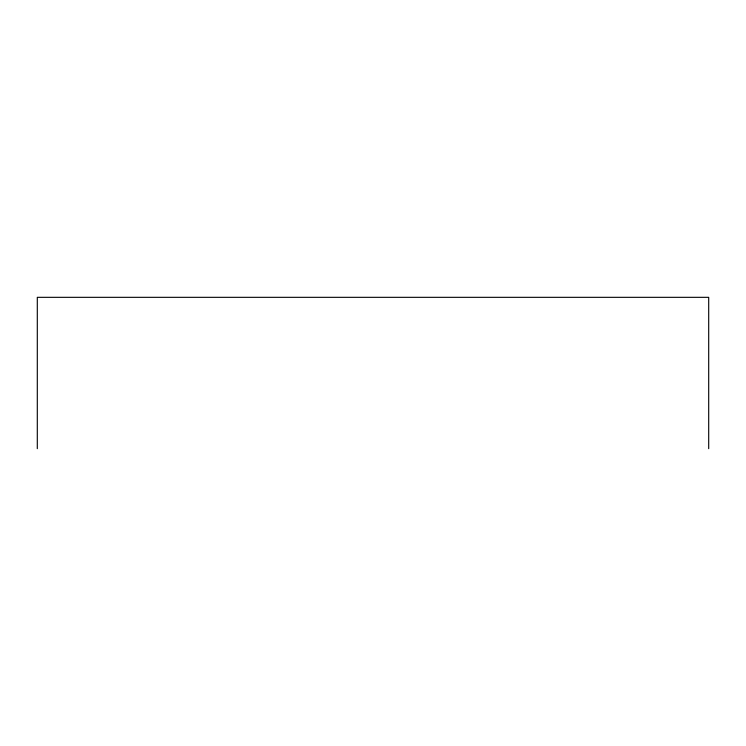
<?xml version="1.0" encoding="UTF-8"?>
<svg xmlns="http://www.w3.org/2000/svg" width="746" height="746" viewBox="0 0 746 746"><rect width="100%" height="100%" fill="white"/><g stroke="black" fill="none" stroke-linecap="round" stroke-linejoin="round"><path stroke-width="1.12" d="M708.7 448.672L708.7 297.328L37.3 297.328L37.3 448.672"/></g></svg>
